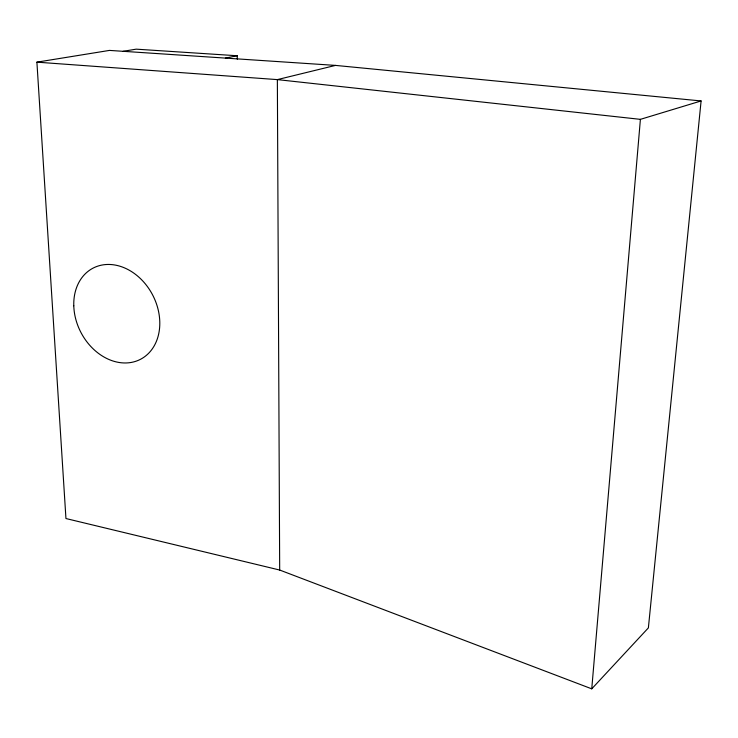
<?xml version="1.0" encoding="UTF-8"?>
<svg xmlns="http://www.w3.org/2000/svg" width="738" height="738" viewBox="0 0 738 738"><rect width="100%" height="100%" fill="white"/><g stroke="black" fill="none" stroke-linecap="round" stroke-linejoin="round"><path stroke-width="1.11" d="M591.747 688.84L640.399 119.353L701.1 100.949L648.379 627.89L591.747 688.84L279.684 570.04L65.95 518.537L36.9 62.158L109.492 50.405L335.495 65.405L701.1 100.949M335.495 65.405L277.359 79.612L36.9 62.158M225.385 58.099L237.239 55.756L237.285 59.206M123.145 51.309L136.17 49.16L237.239 55.756M640.399 119.353L277.359 79.612L279.684 570.04M73.782 305.781A51.392 40.461 62.5 0 0 139.528 359.784A51.392 40.461 62.5 0 0 137.028 275.569A51.392 40.461 62.5 0 0 73.782 305.781"/></g></svg>
